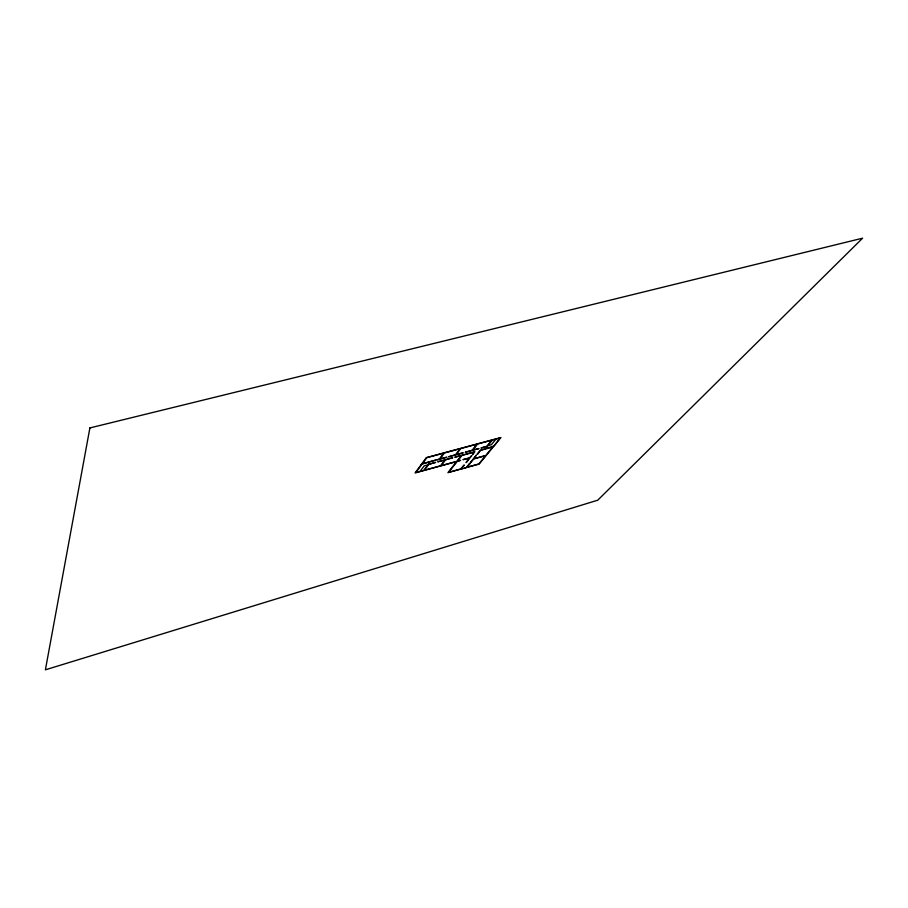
<?xml version="1.0" encoding="UTF-8"?>
<svg xmlns="http://www.w3.org/2000/svg" width="908" height="908" viewBox="0 0 908 908"><rect width="100%" height="100%" fill="white"/><g stroke="black" fill="none" stroke-linecap="round" stroke-linejoin="round"><path stroke-width="1.36" d="M422.152 463.965L420.756 465.259M420.109 471.365L424.184 465.883L427.94 464.862M462.842 468.562L461.151 468.846L464.249 464.975L460.628 468.982L448.631 472.296L456.974 461.695L460.549 460.322L457.36 461.196L461.888 455.441L474.124 452.116L472.614 454.522L474.861 451.719L454.783 457.178L461.355 455.589L456.837 461.343L441.095 465.634L445.499 459.891L452.774 457.723L437.781 461.797L444.965 460.038L440.562 465.781L424.388 470.208L428.678 464.465L435.738 462.342L428.86 464.215L429.075 463.352L423.843 470.355L415.83 472.546L421.119 465.361L420.574 465.509M464.783 468.029L466.462 467.37L469.515 463.602M470.775 462.547L473.658 458.96L485.632 455.68L478.845 463.965L466.984 467.234L470.038 463.455L469.391 463.75M477.642 454.034L480.604 450.357L492.704 447.076L485.837 455.43L473.863 458.71L476.359 455.112L470.253 462.683L470.889 462.388M496.04 439.041L491.421 444.704L487.789 445.68M493.373 446.248L480.287 450.243L477.12 454.17L477.767 453.875M421.505 464.249L435.84 460.061L422.334 463.716L426.771 457.7L443.887 453.092L439.324 459.119C426.885 462.649 461.026 453.467 439.869 458.971L444.432 452.944L460.265 448.688L455.589 454.715L448.563 456.815L463.25 452.831L456.122 454.567L460.81 448.541L477.006 444.171L472.217 450.209L465.259 452.286L478.993 448.563L472.75 450.062L477.551 444.023L491.852 440.176L486.949 446.214L480.99 448.03L486.745 446.464L486.654 447.088L492.386 440.028L500.217 437.917L494.622 445.226M493.316 446.316L493.907 446.112M89.892 427.929L45.4 669.82L597.759 500.183L862.6 238.18L89.892 427.929M426.408 457.598L415.104 472.932L456.633 461.593L447.928 472.682L479.152 464.056L500.955 437.52L426.408 457.598M463.194 459.607L469.322 458.12L466.099 462.66L471.865 455.453L469.527 457.87L463.194 459.607"/></g></svg>
